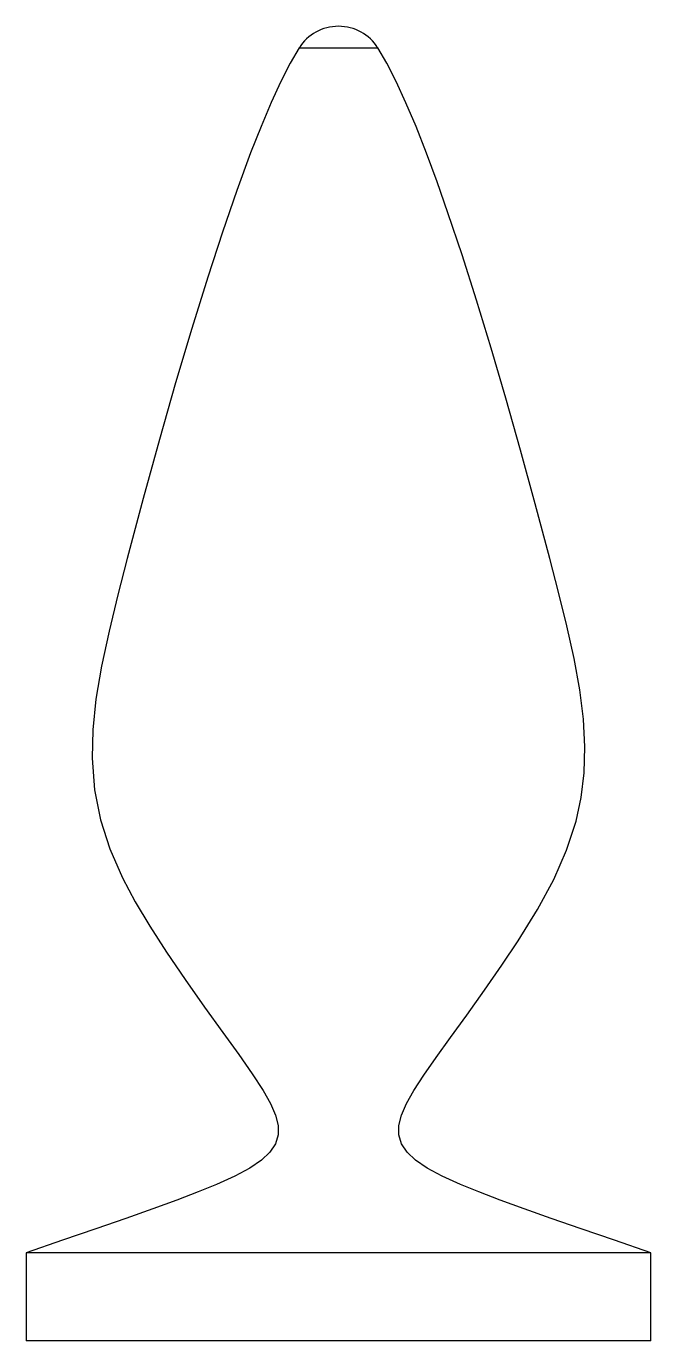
# Model space of a CAD drawing. Extents: x -0.67 to 0.67, y -2.81 to 0.
import ezdxf

# ---------------------------------------------------------------- set-up
doc = ezdxf.new("R2010")
doc.units = 0
doc.layers.get('0').update_dxf_attribs({"linetype": 'CONTINUOUS'})

msp = doc.modelspace()

# ---------------------------------------------------------------- linework, layer by layer
at = {"color": 8, "linetype": 'CONTINUOUS'}
msp.add_line((-0.0844, -0.0464), (0.0844, -0.0464), dxfattribs=at)
at = {"color": 7, "linetype": 'CONTINUOUS'}
for p, q in [((-0.6675, -2.6226), (-0.6675, -2.8101)), ((0.6675, -2.6226), (-0.6675, -2.6226)), ((0.6675, -2.8101), (0.6675, -2.6226)), ((0.6675, -2.8101), (-0.6675, -2.8101))]:
    msp.add_line(p, q, dxfattribs=at)
at = {"color": 7, "linetype": 'CONTINUOUS', "flags": 128}
for points in [[(-0.0844, -0.0464), (-0.1035, -0.079), (-0.1234, -0.1181), (-0.1442, -0.1632), (-0.1656, -0.214), (-0.1878, -0.2702), (-0.2176, -0.3514), (-0.2483, -0.4404), (-0.2797, -0.5365), (-0.3138, -0.6463), (-0.3482, -0.7623), (-0.3828, -0.8836), (-0.4173, -1.0092), (-0.4516, -1.1381), (-0.4716, -1.2158), (-0.4905, -1.293), (-0.5068, -1.3679), (-0.5188, -1.4387), (-0.5255, -1.5041), (-0.5268, -1.565), (-0.5215, -1.6323), (-0.5088, -1.6962), (-0.4889, -1.7585), (-0.4618, -1.8207), (-0.435, -1.8715), (-0.4037, -1.9242), (-0.3679, -1.9795), (-0.3279, -2.0381), (-0.2862, -2.0973), (-0.2475, -2.1509), (-0.2134, -2.198), (-0.1843, -2.2393), (-0.1608, -2.2754), (-0.1454, -2.303), (-0.1348, -2.3277), (-0.1293, -2.35), (-0.1292, -2.3703), (-0.1349, -2.3891), (-0.1466, -2.4068), (-0.1647, -2.4239), (-0.1895, -2.4409), (-0.2214, -2.458), (-0.2606, -2.4759), (-0.3002, -2.4921), (-0.3457, -2.5094), (-0.3972, -2.5282), (-0.455, -2.5486), (-0.5191, -2.5709), (-0.5899, -2.5955), (-0.6675, -2.6226)], [(0.6675, -2.6226), (0.5899, -2.5955), (0.5191, -2.5709), (0.455, -2.5486), (0.3972, -2.5282), (0.3457, -2.5094), (0.3002, -2.4921), (0.2606, -2.4759), (0.2214, -2.458), (0.1895, -2.4409), (0.1647, -2.4239), (0.1466, -2.4068), (0.1349, -2.3891), (0.1292, -2.3703), (0.1293, -2.35), (0.1348, -2.3277), (0.1454, -2.303), (0.1608, -2.2754), (0.1824, -2.2421), (0.2087, -2.2045), (0.2395, -2.1619), (0.2742, -2.1139), (0.3119, -2.061), (0.3494, -2.0069), (0.384, -1.955), (0.4256, -1.8879), (0.4602, -1.824), (0.4877, -1.7617), (0.508, -1.6995), (0.519, -1.6487), (0.5253, -1.5959), (0.527, -1.5405), (0.5238, -1.4816), (0.5158, -1.4183), (0.5035, -1.3516), (0.4879, -1.2817), (0.4702, -1.21), (0.4516, -1.1381), (0.4205, -1.0208), (0.3891, -0.9062), (0.3577, -0.7949), (0.3263, -0.6878), (0.2951, -0.5855), (0.2643, -0.4888), (0.2341, -0.3985), (0.2108, -0.3323), (0.188, -0.2709), (0.1658, -0.2145), (0.1443, -0.1635), (0.1235, -0.1182), (0.1035, -0.0791), (0.0844, -0.0464)]]:
    msp.add_lwpolyline(points, dxfattribs=at)
at = {"color": 7, "linetype": 'CONTINUOUS'}
msp.add_arc((0, -0.1), 0.1, 32.3959, 147.6041, dxfattribs=at)

doc.saveas('drawing.dxf')
